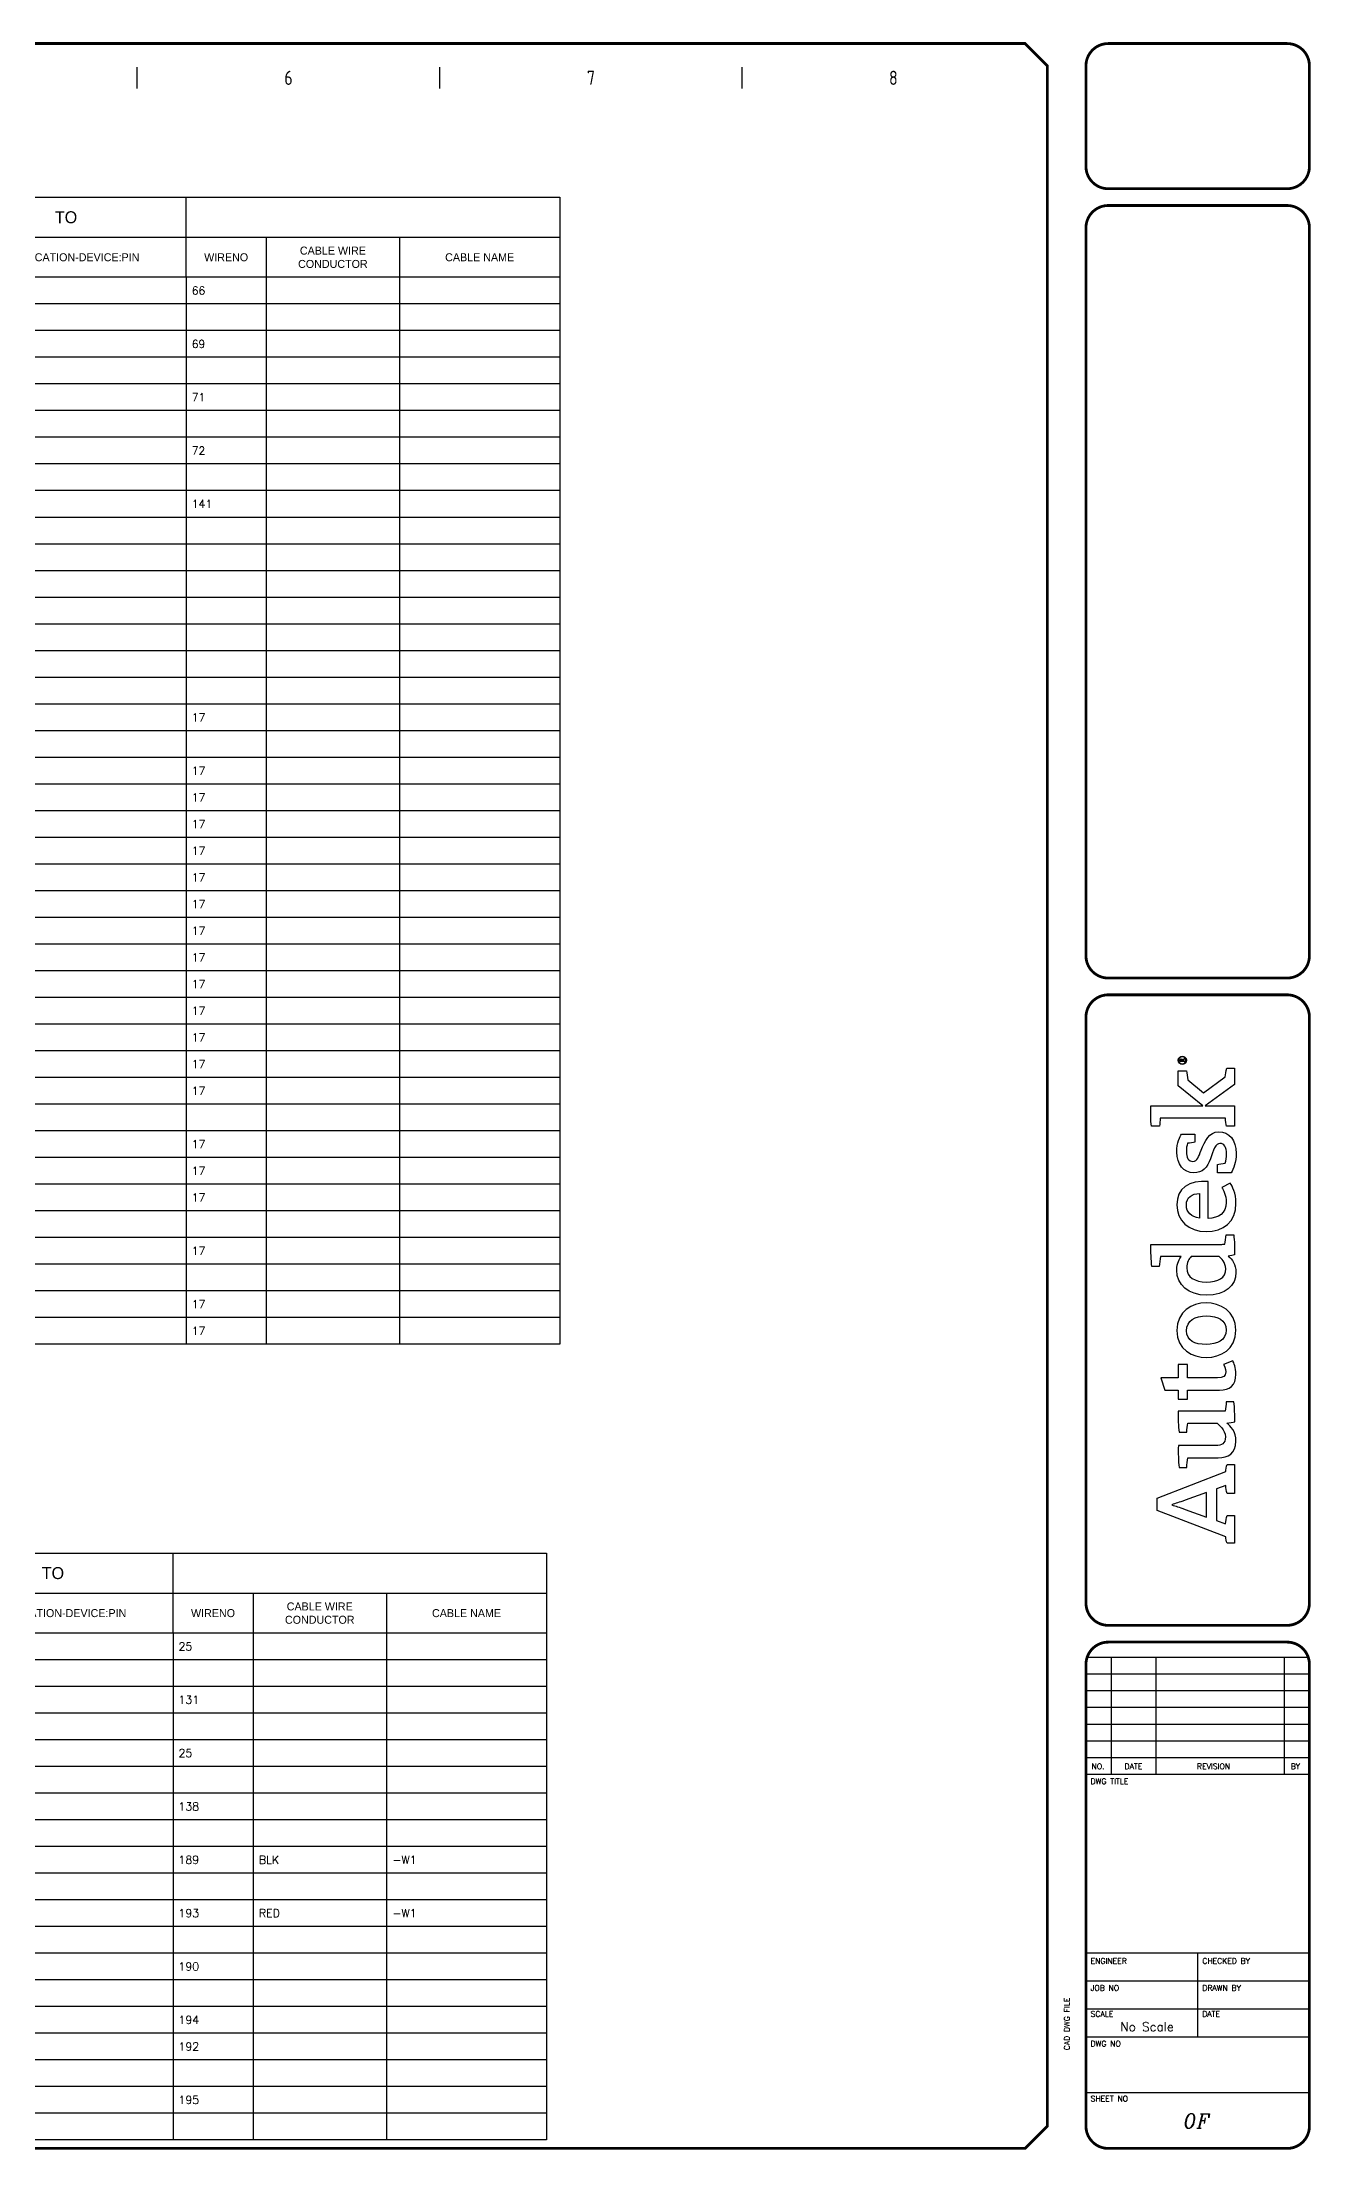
# Model space of a CAD drawing. Header units: inches. Extents: x 0 to 840, y 0 to 593.
# Drawn here: x 483 to 840, y 0 to 593 of the extents above; entities that cross this region are included whole.
import ezdxf
from ezdxf.enums import TextEntityAlignment as Align

# ---------------------------------------------------------------- set-up
doc = ezdxf.new("R2010")
doc.units = ezdxf.units.IN
doc.header["$MEASUREMENT"] = 0
for name, color, linetype in [('LAYER_1', 160, 'Continuous'), ('MISC', 7, 'Continuous'), ('PMISC', 7, 'Continuous'), ('PWIRE', 84, 'Continuous'), ('SYMS', 7, 'Continuous'), ('TITLE', 7, 'Continuous')]:
    doc.layers.add(name, color=color, linetype=linetype)
doc.styles.add('ITALIC', font='ITALIC')
doc.styles.add('SIMPLEX', font='simplex')
doc.styles.add('WD', font='txt.shx')
doc.styles.add('WD_IEC', font='isocp2.shx', dxfattribs={"width": 0.9, "height": 4})

# ---------------------------------------------------------------- blocks, each defined once
blk = doc.blocks.new('AI9-BLK2')
at = {"layer": 'LAYER_1', "color": 7}
blk.add_circle((0, 0), 2.03, dxfattribs=at)
blk.add_open_spline([(1.7, 0), (1.7, -1), (1, -1.8), (0, -1.8), (-1, -1.8), (-1.7, -1), (-1.7, 0), (-1.7, 1), (-1, 1.8), (0, 1.8), (1, 1.8), (1.7, 1), (1.7, 0)], degree=3, knots=[0, 0, 0, 0, 1, 1, 1, 2, 2, 2, 3, 3, 3, 4, 4, 4, 4], dxfattribs=at)
blk = doc.blocks.new('AI9-BLK1')
at = {"layer": 'LAYER_1', "color": 7}
for points, knots in [([(0.7, -1.1), (0.7, -1.1), (0.2, -0.4), (0.2, -0.4), (0.1, -0.2), (0, -0.2), (-0.1, -0.1), (0.3, 0), (0.5, 0.2), (0.5, 0.5), (0.5, 0.8), (0.3, 1.1), (-0.2, 1.1), (-0.2, 1.1), (-0.8, 1.1), (-0.8, 1.1), (-0.8, 1.1), (-0.8, -1.1), (-0.8, -1.1), (-0.8, -1.1), (-0.5, -1.1), (-0.5, -1.1), (-0.5, -1.1), (-0.5, -0.1), (-0.5, -0.1), (-0.4, -0.1), (-0.3, -0.2), (-0.2, -0.3), (-0.2, -0.3), (0.3, -1.1), (0.3, -1.1), (0.3, -1.1), (0.7, -1.1), (0.7, -1.1)], [0, 0, 0, 0, 1, 1, 1, 2, 2, 2, 3, 3, 3, 4, 4, 4, 5, 5, 5, 6, 6, 6, 7, 7, 7, 8, 8, 8, 9, 9, 9, 10, 10, 10, 11, 11, 11, 11]), ([(0.2, 0.5), (0.2, 0.2), (-0.1, 0.1), (-0.3, 0.1), (-0.3, 0.1), (-0.5, 0.1), (-0.5, 0.1), (-0.5, 0.1), (-0.5, 0.8), (-0.5, 0.8), (-0.5, 0.8), (-0.2, 0.8), (-0.2, 0.8), (0.1, 0.8), (0.2, 0.7), (0.2, 0.5)], [0, 0, 0, 0, 1, 1, 1, 2, 2, 2, 3, 3, 3, 4, 4, 4, 5, 5, 5, 5])]:
    blk.add_open_spline(points, degree=3, knots=knots, dxfattribs=at)
blk = doc.blocks.new('LOGO')
for points, knots in [([(35.2, 4.3), (35.2, 4.3), (22.1, 38.1), (22.1, 38.1), (22.1, 38.1), (16.1, 38.1), (16.1, 38.1), (16.1, 38.1), (3.2, 4.3), (3.2, 4.3), (2.2, 4.2), (0.9, 4), (0, 3.7), (0, 3.7), (0, 0), (0, 0), (0, 0), (13.7, 0), (13.7, 0), (13.7, 0), (13.7, 3.7), (13.7, 3.7), (12.4, 4), (10.9, 4.3), (9.5, 4.4), (9.5, 4.4), (11.1, 8.8), (11.1, 8.8), (11.1, 8.8), (26.8, 8.8), (26.8, 8.8), (26.8, 8.8), (28.4, 4.3), (28.4, 4.3), (27, 4.2), (25.8, 4), (24.5, 3.7), (24.5, 3.7), (24.5, 0), (24.5, 0), (24.5, 0), (38.7, 0), (38.7, 0), (38.7, 0), (38.7, 3.7), (38.7, 3.7), (37.9, 3.9), (36, 4.3), (35.2, 4.3)], [0, 0, 0, 0, 1, 1, 1, 2, 2, 2, 3, 3, 3, 4, 4, 4, 5, 5, 5, 6, 6, 6, 7, 7, 7, 8, 8, 8, 9, 9, 9, 10, 10, 10, 11, 11, 11, 12, 12, 12, 13, 13, 13, 14, 14, 14, 15, 15, 15, 16, 16, 16, 16]), ([(70.8, 23.1), (70.8, 23.1), (70.8, 27.7), (70.8, 27.7), (70.8, 27.7), (75.3, 27.7), (75.3, 27.7), (75.3, 27.7), (75.3, 34.3), (75.3, 34.3), (75.3, 34.3), (81.3, 36.2), (81.3, 36.2), (81.3, 36.2), (81.3, 27.7), (81.3, 27.7), (81.3, 27.7), (88, 27.7), (88, 27.7), (88, 27.7), (88, 23.1), (88, 23.1), (88, 23.1), (81.3, 23.1), (81.3, 23.1), (81.3, 23.1), (81.3, 8.4), (81.3, 8.4), (81.3, 5.6), (82.1, 4.3), (84.3, 4.3), (86, 4.3), (87.5, 5.1), (88, 5.5), (88, 5.5), (89.7, 0.9), (89.7, 0.9), (88.7, 0.3), (86.5, -0.7), (83.2, -0.7), (77.6, -0.7), (75.3, 2.4), (75.3, 7.4), (75.3, 7.4), (75.3, 23.1), (75.3, 23.1), (75.3, 23.1), (70.8, 23.1), (70.8, 23.1)], [0, 0, 0, 0, 1, 1, 1, 2, 2, 2, 3, 3, 3, 4, 4, 4, 5, 5, 5, 6, 6, 6, 7, 7, 7, 8, 8, 8, 9, 9, 9, 10, 10, 10, 11, 11, 11, 12, 12, 12, 13, 13, 13, 14, 14, 14, 15, 15, 15, 16, 16, 16, 16]), ([(147.1, 4.7), (147.1, 5.4), (147, 6.1), (147, 6.9), (147, 6.9), (147, 41.1), (147, 41.1), (143.4, 41.2), (139.3, 41), (136.1, 40.7), (136.1, 40.7), (136.1, 37), (136.1, 37), (137.7, 36.8), (139.6, 36.6), (141, 36.4), (141, 36.4), (141, 36.4), (141, 36.4), (141, 36.4), (141, 26.2), (141, 26.2), (140, 27.1), (138, 28.4), (134.3, 28.4), (127.3, 28.4), (122, 22.6), (122, 13.8), (122, 4.5), (126.6, -0.7), (133.4, -0.7), (137.1, -0.7), (139.6, 1.1), (141.3, 3.1), (141.3, 2.1), (141.6, 0.6), (141.8, 0), (145.2, -0.2), (148.7, 0.1), (151.7, 0.4), (151.7, 0.4), (151.7, 4.1), (151.7, 4.1), (150.2, 4.2), (148.4, 4.5), (147.1, 4.7)], [0, 0, 0, 0, 1, 1, 1, 2, 2, 2, 3, 3, 3, 4, 4, 4, 5, 5, 5, 6, 6, 6, 7, 7, 7, 8, 8, 8, 9, 9, 9, 10, 10, 10, 11, 11, 11, 12, 12, 12, 13, 13, 13, 14, 14, 14, 15, 15, 15, 15]), ([(229.4, 4.6), (229.4, 4.6), (221.5, 15.2), (221.5, 15.2), (221.5, 15.2), (228, 23), (228, 23), (229.4, 23.1), (231.3, 23.3), (232.4, 23.6), (232.4, 23.6), (232.4, 27.7), (232.4, 27.7), (232.4, 27.7), (225, 27.7), (225, 27.7), (225, 27.7), (215.2, 15.6), (215.2, 15.6), (215.2, 15.6), (215.2, 41.2), (215.2, 41.2), (211.8, 41.3), (208.2, 41.2), (205.1, 40.9), (205.1, 40.9), (205.1, 36.9), (205.1, 36.9), (206.5, 36.8), (208, 36.6), (209.1, 36.5), (209.1, 36.5), (209.1, 4.5), (209.1, 4.5), (207.8, 4.4), (206.3, 4.2), (205.1, 4), (205.1, 4), (205.1, 0), (205.1, 0), (205.1, 0), (215.2, 0), (215.2, 0), (215.2, 0), (215.2, 14.5), (215.2, 14.5), (215.2, 14.5), (225.6, 0), (225.6, 0), (225.6, 0), (233.7, 0), (233.7, 0), (233.7, 0), (233.7, 3.8), (233.7, 3.8), (232.2, 4.2), (230.6, 4.4), (229.4, 4.6)], [0, 0, 0, 0, 1, 1, 1, 2, 2, 2, 3, 3, 3, 4, 4, 4, 5, 5, 5, 6, 6, 6, 7, 7, 7, 8, 8, 8, 9, 9, 9, 10, 10, 10, 11, 11, 11, 12, 12, 12, 13, 13, 13, 14, 14, 14, 15, 15, 15, 16, 16, 16, 17, 17, 17, 18, 18, 18, 19, 19, 19, 19]), ([(12.8, 13.8), (12.8, 13.8), (16.6, 24.3), (16.6, 24.3), (17.8, 27.5), (18.2, 28.8), (18.8, 30.9), (18.8, 30.9), (18.9, 30.9), (18.9, 30.9), (19.6, 28.9), (20, 27.5), (21.1, 24.3), (21.1, 24.3), (24.9, 13.8), (24.9, 13.8), (24.9, 13.8), (12.8, 13.8), (12.8, 13.8)], [0, 0, 0, 0, 1, 1, 1, 2, 2, 2, 3, 3, 3, 4, 4, 4, 5, 5, 5, 6, 6, 6, 6]), ([(59.7, -0.1), (59.5, 0.6), (59.2, 2.6), (59.1, 3.8), (57.8, 2), (54.9, -0.7), (50.2, -0.7), (44.2, -0.7), (42, 3.1), (42, 8.1), (42, 8.1), (42, 22.9), (42, 22.9), (40.6, 23.2), (38.8, 23.4), (37.3, 23.5), (37.3, 23.5), (37.3, 27.3), (37.3, 27.3), (40.3, 27.6), (44.4, 27.8), (48, 27.6), (48, 27.6), (48, 9.3), (48, 9.3), (48, 6.2), (49.1, 4.5), (52.3, 4.5), (55.8, 4.5), (58.4, 7.9), (59, 8.6), (59, 8.6), (59, 23), (59, 23), (57.8, 23.2), (56, 23.4), (54.6, 23.5), (54.6, 23.5), (54.6, 27.3), (54.6, 27.3), (57.6, 27.7), (61.5, 27.8), (65, 27.7), (65, 27.7), (65, 4.6), (65, 4.6), (66.3, 4.4), (68.1, 4.2), (69.6, 4.1), (69.6, 4.1), (69.6, 0.3), (69.6, 0.3), (66.7, 0), (63, -0.2), (59.7, -0.1)], [0, 0, 0, 0, 1, 1, 1, 2, 2, 2, 3, 3, 3, 4, 4, 4, 5, 5, 5, 6, 6, 6, 7, 7, 7, 8, 8, 8, 9, 9, 9, 10, 10, 10, 11, 11, 11, 12, 12, 12, 13, 13, 13, 14, 14, 14, 15, 15, 15, 16, 16, 16, 17, 17, 17, 18, 18, 18, 18]), ([(104.8, -0.7), (95.2, -0.7), (91.4, 7), (91.4, 13.8), (91.4, 20.6), (95.1, 28.4), (104.6, 28.4), (114.1, 28.4), (118.3, 20.8), (118.3, 14), (118.3, 7.2), (114.2, -0.7), (104.8, -0.7)], [0, 0, 0, 0, 1, 1, 1, 2, 2, 2, 3, 3, 3, 4, 4, 4, 4]), ([(104.5, 23.6), (99.6, 23.6), (97.8, 19.5), (97.8, 14), (97.8, 8.5), (99.9, 4.1), (104.8, 4.1), (109.8, 4.1), (111.8, 8.2), (111.8, 13.8), (111.8, 19.3), (109.5, 23.6), (104.5, 23.6)], [0, 0, 0, 0, 1, 1, 1, 2, 2, 2, 3, 3, 3, 4, 4, 4, 4]), ([(141, 7.6), (140.3, 6.7), (138.2, 4.3), (135, 4.3), (130.5, 4.3), (128.5, 8.1), (128.5, 13.8), (128.5, 19.6), (130.9, 23.5), (135.4, 23.5), (138.3, 23.5), (139.9, 22.3), (141, 21.3), (141, 21.3), (141, 7.6), (141, 7.6)], [0, 0, 0, 0, 1, 1, 1, 2, 2, 2, 3, 3, 3, 4, 4, 4, 5, 5, 5, 5]), ([(167.6, 4.1), (171.4, 4.1), (173.8, 5.5), (175, 6.2), (175, 6.2), (177.1, 2.1), (177.1, 2.1), (175.5, 1.1), (172.6, -0.7), (167.2, -0.7), (158.2, -0.7), (153.3, 5.5), (153.3, 14), (153.3, 22.5), (158.9, 28.4), (166.4, 28.4), (174.6, 28.4), (178.7, 22.5), (177.9, 12.9), (177.9, 12.9), (159.8, 12.9), (159.8, 12.9), (160, 7.9), (162.3, 4.1), (167.6, 4.1)], [0, 0, 0, 0, 1, 1, 1, 2, 2, 2, 3, 3, 3, 4, 4, 4, 5, 5, 5, 6, 6, 6, 7, 7, 7, 8, 8, 8, 8]), ([(172, 17.3), (171.9, 20.8), (170.4, 23.7), (166.3, 23.7), (162.6, 23.7), (160.6, 21.2), (159.9, 17.3), (159.9, 17.3), (172, 17.3), (172, 17.3)], [0, 0, 0, 0, 1, 1, 1, 2, 2, 2, 3, 3, 3, 3]), ([(193.3, 16.4), (190.2, 17.6), (187.8, 18.3), (187.8, 20.5), (187.8, 22.6), (189.9, 23.7), (192.6, 23.7), (194.1, 23.7), (195.6, 23.5), (196.8, 23.1), (196.9, 21.9), (197.1, 20.1), (197.3, 19.6), (197.3, 19.6), (201.3, 19.6), (201.3, 19.6), (201.3, 19.6), (201.3, 26.1), (201.3, 26.1), (200.2, 26.8), (197.1, 28.4), (192.4, 28.4), (186.5, 28.4), (182.2, 25), (182.2, 20.1), (182.2, 15.7), (184.9, 13.4), (189.1, 11.9), (193.4, 10.4), (196.7, 9.3), (196.7, 7.2), (196.7, 5.1), (195, 3.9), (191.4, 3.9), (189.9, 3.9), (188.1, 4.1), (187, 4.6), (186.9, 5.9), (186.6, 7.8), (186.3, 8.4), (186.3, 8.4), (182.3, 8.4), (182.3, 8.4), (182.3, 8.4), (182.3, 1.6), (182.3, 1.6), (182.3, 1.6), (182.3, 1.6), (182.3, 1.6), (184.1, 0.5), (187.5, -0.8), (191.8, -0.8), (198.3, -0.8), (202.4, 2.6), (202.4, 7.8), (202.4, 12.5), (197.8, 14.6), (193.3, 16.4)], [0, 0, 0, 0, 1, 1, 1, 2, 2, 2, 3, 3, 3, 4, 4, 4, 5, 5, 5, 6, 6, 6, 7, 7, 7, 8, 8, 8, 9, 9, 9, 10, 10, 10, 11, 11, 11, 12, 12, 12, 13, 13, 13, 14, 14, 14, 15, 15, 15, 16, 16, 16, 17, 17, 17, 18, 18, 18, 19, 19, 19, 19])]:
    blk.add_open_spline(points, degree=3, knots=knots)
for name, p in [('AI9-BLK2', (237.6, 25.7)), ('AI9-BLK1', (237.8, 25.7))]:
    blk.add_blockref(name, p)
blk = doc.blocks.new('acade_title')
at = {"layer": 'SYMS'}
for p, q in [((510, 580), (510, 586)), ((595, 580), (595, 586)), ((680, 580), (680, 586))]:
    blk.add_line(p, q, dxfattribs=at)
at = {"layer": 'TITLE'}
for p, q in [((765.79, 586.36), (765.79, 551.29)), ((776.63, 138.97), (839.44, 138.97)), ((783.7, 138.97), (783.7, 106)), ((796.26, 138.97), (796.26, 106)), ((832.38, 138.97), (832.38, 106)), ((776.63, 134.26), (839.44, 134.26)), ((776.63, 129.55), (839.44, 129.55)), ((776.63, 124.84), (839.44, 124.84)), ((776.63, 120.13), (839.44, 120.13)), ((776.63, 115.42), (839.44, 115.42)), ((776.63, 110.71), (839.44, 110.71)), ((776.63, 106), (839.44, 106)), ((765.79, 7.07), (765.79, 55.62)), ((776.63, 55.75), (839.44, 55.75)), ((808.04, 32.19), (808.04, 55.75)), ((776.63, 47.89), (839.44, 47.89)), ((776.63, 40.04), (839.44, 40.04)), ((776.63, 32.19), (839.44, 32.19)), ((776.63, 16.49), (839.44, 16.49))]:
    blk.add_line(p, q, dxfattribs=at)
at = {"layer": 'TITLE', "const_width": 0.784}
blk.add_lwpolyline([(765.79, 7.07), (765.79, 586.36), (759.5, 592.64), (7.07, 592.64), (0.79, 586.36), (0.79, 7.07), (7.07, 0.79), (759.5, 0.79)], close=True, dxfattribs=at)
for points in [[(782.91, 592.64, 0.414214), (776.63, 586.36, 0.414214)], [(839.44, 586.36, 0.414214), (833.16, 592.64, 0.414214)], [(776.63, 558.09, 0.414214), (782.91, 551.81, 0.414214)], [(833.16, 551.81, 0.414214), (839.44, 558.09, 0.414214)], [(782.91, 547.1, 0.414214), (776.63, 540.82, 0.414214)], [(839.44, 540.82, 0.414214), (833.16, 547.1, 0.414214)], [(776.63, 336.15, 0.414214), (782.91, 329.87, 0.414214)], [(833.16, 329.87, 0.414214), (839.44, 336.15, 0.414214)], [(782.91, 325.16, 0.414214), (776.63, 318.88, 0.414214)], [(839.44, 318.88, 0.414214), (833.16, 325.16, 0.414214)], [(776.63, 154.15, 0.414214), (782.91, 147.87, 0.414214)], [(833.16, 147.87, 0.414214), (839.44, 154.15, 0.414214)], [(782.91, 143.16, 0.414214), (776.63, 136.88, 0.414214)], [(839.44, 136.88, 0.414214), (833.16, 143.16, 0.414214)], [(776.63, 7.07, 0.414214), (782.91, 0.79, 0.414214)], [(833.16, 0.79, 0.414214), (839.44, 7.07, 0.414214)]]:
    blk.add_lwpolyline(points, format="xyb", dxfattribs=at)
for points in [[(833.16, 592.64), (782.91, 592.64)], [(776.63, 586.36), (776.63, 558.09)], [(839.44, 586.36), (839.44, 558.09)], [(833.16, 551.81), (782.91, 551.81)], [(833.16, 547.1), (782.91, 547.1)], [(776.63, 540.82), (776.63, 336.15)], [(839.44, 540.82), (839.44, 336.15)], [(782.91, 329.87), (833.16, 329.87)], [(782.91, 325.16), (833.16, 325.16)], [(782.91, 147.87), (833.16, 147.87)], [(782.91, 143.16), (833.16, 143.16)], [(776.63, 136.88), (776.63, 7.07)], [(839.44, 136.88), (839.44, 7.07)], [(782.91, 0.79), (833.16, 0.79)]]:
    blk.add_lwpolyline(points, dxfattribs=at)
at = {"layer": 'TITLE', "color": 7, "const_width": 0.784}
for points in [[(776.63, 318.88), (776.63, 154.15)], [(839.44, 318.88), (839.44, 154.15)]]:
    blk.add_lwpolyline(points, dxfattribs=at)
at = {"xscale": 0.571500000000015, "yscale": 0.571500000000015, "zscale": 0.571500000000015, "rotation": 90}
blk.add_blockref('LOGO', (818.39, 170.97), dxfattribs=at)
at = {"layer": 'SYMS', "style": 'WD_IEC', "width": 0.9}
for s, p in [('6', (552.5, 581)), ('7', (637.5, 581)), ('8', (722.5, 581))]:
    blk.add_text(s, height=4, dxfattribs=at).set_placement(p, align=Align.CENTER)
at = {"layer": 'TITLE', "color": 1}
for s, height, style, p in [('NO.', 1.57, 'SIMPLEX', (780.03, 108.22)), ('DATE', 1.57, 'SIMPLEX', (789.98, 108.22)), ('REVISION', 1.57, 'SIMPLEX', (812.49, 108.22)), ('BY', 1.57, 'SIMPLEX', (835.52, 108.22)), ('OF', 4, 'ITALIC', (807.77, 8.51))]:
    blk.add_text(s, height=height, dxfattribs=dict(at, style=style)).set_placement(p, align=Align.MIDDLE)
at = {"layer": 'TITLE', "color": 1, "style": 'SIMPLEX'}
for s, p in [('DWG TITLE', (777.94, 103.25)), ('ENGINEER', (777.94, 52.74)), ('CHECKED BY', (809.35, 52.74)), ('JOB NO', (777.94, 45.15)), ('DRAWN BY', (809.35, 45.15)), ('SCALE', (777.94, 37.82)), ('DATE', (809.35, 37.82)), ('DWG NO', (777.94, 29.44)), ('SHEET NO', (777.94, 14))]:
    blk.add_text(s, height=1.57, dxfattribs=at).set_placement(p)
blk.add_text('CAD DWG FILE', height=1.5703, rotation=90, dxfattribs=at).set_placement((772.05, 28.4))
at = {"layer": 'TITLE', "color": 1, "style": 'ITALIC'}
for tag, height, p in [('TITLE#1', 3, (806.47, 85.58)), ('TITLE#2', 3, (806.47, 80.5)), ('TITLE#3', 3, (806.47, 75.41)), ('TITLE#4', 3, (806.47, 70.33)), ('DWG#', 4, (806.47, 20.76))]:
    blk.add_attdef(tag, text='', height=height, dxfattribs=at).set_placement(p, align=Align.CENTER)
at = {"layer": 'TITLE', "color": 1, "style": 'SIMPLEX'}
blk.add_attdef('CAD#', (772.63, 49.19), '', height=2.5, rotation=90, dxfattribs=at)
at = {"layer": 'TITLE', "color": 1}
for tag, p, height, style in [('ENGINEER', (783.37, 49.19), 2.5, 'ITALIC'), ('CHKDBY', (813.2, 49.2), 2.5, 'ITALIC'), ('JOB#', (789.06, 41.3), 2.5, 'SIMPLEX'), ('DRAWNBY', (814.95, 41.3), 2.5, 'ITALIC'), ('SCALE', (786.29, 33.76), 2.5, 'SIMPLEX'), ('DATE', (812.8, 33.76), 2.5, 'SIMPLEX'), ('SHTS', (815.9, 6.29), 4, 'ITALIC')]:
    blk.add_attdef(tag, p, '', height=height, dxfattribs=dict(at, style=style))
at = {"layer": 'TITLE', "color": 1, "style": 'ITALIC'}
blk.add_attdef('SH#', text='', height=4, dxfattribs=at).set_placement((799.54, 6.29), align=Align.RIGHT)
at = {"layer": 'TITLE', "color": 7, "flags": 9}
blk.add_attdef('WD_TB', (782.91, 0.79), '', height=3.14, dxfattribs=at)
blk = doc.blocks.new('TERMLAY_HEADER')
for p, q in [((-14.75, 0), (14.75, 0)), ((7.75, -1.5), (7.75, 0)), ((14.75, 0), (14.75, -1.5)), ((3.25, -0.75), (7.75, -0.75)), ((7.75, -0.75), (9.25, -0.75)), ((9.25, -0.75), (11.75, -0.75)), ((9.25, -0.75), (9.25, -1.5)), ((11.75, -0.75), (14.75, -0.75)), ((11.75, -0.75), (11.75, -1.5)), ((14.75, -1.5), (-14.75, -1.5))]:
    blk.add_line(p, q)
for s, height, p in [('TO', 0.225, (5.5, -0.375)), ('WIRENO', 0.15, (8.5, -1.125)), ('CONDUCTOR', 0.15, (10.5, -1.25)), ('CABLE WIRE', 0.15, (10.5, -1)), ('CABLE NAME', 0.15, (13.25, -1.125))]:
    blk.add_text(s, height=height).set_placement(p, align=Align.MIDDLE_CENTER)
blk.add_text('=FUNCTION+LOCATION-DEVICE:PIN', height=0.15).set_placement((3.375, -1.125), align=Align.MIDDLE_LEFT)
at = {"color": 4, "style": 'WD'}
blk.add_attdef('TAB_STRIP', text='', height=0.225, dxfattribs=at).set_placement((0.5, -0.375), align=Align.MIDDLE_LEFT)
blk = doc.blocks.new('TERMLAY_ROW.DWG')
for p, q in [((7.75, 0), (7.75, -0.5)), ((9.25, 0), (9.25, -0.5)), ((11.75, 0), (11.75, -0.5)), ((14.75, 0), (14.75, -0.5)), ((14.75, -0.5), (-14.75, -0.5))]:
    blk.add_line(p, q)
at = {"color": 3, "style": 'WD'}
for tag, p in [('CABLENAMEL', (-14.5, -0.25)), ('CABLEWCL', (-11.125, -0.25)), ('WIREL', (-8.625, -0.25)), ('DESTINATIONR', (3.375, -0.25)), ('WIRER', (7.854, -0.25)), ('CABLEWCR', (9.36, -0.25)), ('CABLENAMER', (11.864, -0.25))]:
    blk.add_attdef(tag, text='', height=0.15, dxfattribs=at).set_placement(p, align=Align.MIDDLE_LEFT)
blk.add_attdef('DESTINATIONL', text='', height=0.15, dxfattribs=at).set_placement((-2.875, -0.25), align=Align.MIDDLE_RIGHT)
at = {"color": 4, "style": 'WD'}
for tag, p in [('TERMPINL', (-2, -0.25)), ('JUMPER', (-0.625, -0.25)), ('WIRENO', (0.875, -0.25)), ('TERM', (0.875, -0.25)), ('TERMPINR', (2.5, -0.25))]:
    blk.add_attdef(tag, text='', height=0.15, dxfattribs=at).set_placement(p, align=Align.MIDDLE_CENTER)
at = {"color": 4, "style": 'WD', "flags": 1}
for tag, p in [('WDBLKNAM', (0.006, -0.392)), ('FP', (0.645, -0.437)), ('FPT', (0.796, -0.431))]:
    blk.add_attdef(tag, text='', height=0.0625, dxfattribs=at).set_placement(p, align=Align.MIDDLE_LEFT)
for tag, p in [('P_TAGSTRIP', (1.692, -0.328)), ('LOC', (1.675, -0.207)), ('INST', (1.708, -0.094))]:
    blk.add_attdef(tag, text='', height=0.0625, dxfattribs=at).set_placement(p, align=Align.MIDDLE_RIGHT)

msp = doc.modelspace()

# ---------------------------------------------------------------- block references
ref = msp.add_blockref('acade_title', (0, 0))
ref.add_attrib('SCALE', 'No Scale', (786.29, 33.76), dxfattribs={"layer": 'MISC', "color": 1, "height": 2.5, "style": 'SIMPLEX'})
at = {"xscale": 15, "yscale": 15, "zscale": 15}
for name, p in [('TERMLAY_HEADER', (407.47, 549.42)), ('TERMLAY_ROW.DWG', (407.47, 519.42)), ('TERMLAY_ROW.DWG', (407.47, 504.42)), ('TERMLAY_ROW.DWG', (407.47, 489.42)), ('TERMLAY_ROW.DWG', (407.47, 474.42)), ('TERMLAY_ROW.DWG', (407.47, 459.42)), ('TERMLAY_ROW.DWG', (407.47, 451.92)), ('TERMLAY_ROW.DWG', (407.47, 444.42)), ('TERMLAY_ROW.DWG', (407.47, 436.92)), ('TERMLAY_ROW.DWG', (407.47, 429.42)), ('TERMLAY_ROW.DWG', (407.47, 421.92)), ('TERMLAY_ROW.DWG', (407.47, 414.42)), ('TERMLAY_ROW.DWG', (407.47, 399.42)), ('TERMLAY_ROW.DWG', (407.47, 294.42)), ('TERMLAY_ROW.DWG', (407.47, 264.42)), ('TERMLAY_ROW.DWG', (407.47, 249.42)), ('TERMLAY_HEADER', (403.78, 168.19)), ('TERMLAY_ROW.DWG', (403.78, 138.19)), ('TERMLAY_ROW.DWG', (403.78, 123.19)), ('TERMLAY_ROW.DWG', (403.78, 108.19)), ('TERMLAY_ROW.DWG', (403.78, 93.19)), ('TERMLAY_ROW.DWG', (403.78, 78.19)), ('TERMLAY_ROW.DWG', (403.78, 63.19)), ('TERMLAY_ROW.DWG', (403.78, 48.19)), ('TERMLAY_ROW.DWG', (403.78, 25.69)), ('TERMLAY_ROW.DWG', (403.78, 10.69))]:
    msp.add_blockref(name, p, dxfattribs=at)
ref = msp.add_blockref('TERMLAY_ROW.DWG', (407.47, 526.92), dxfattribs=dict(xscale=15, yscale=15, zscale=15))
ref.add_attrib('WIRER', '66', dxfattribs={"layer": 'PWIRE', "color": 3, "height": 2.25, "style": 'WD'}).set_placement((525.27, 523.17), align=Align.MIDDLE_LEFT)
ref = msp.add_blockref('TERMLAY_ROW.DWG', (407.47, 511.92), dxfattribs=dict(xscale=15, yscale=15, zscale=15))
ref.add_attrib('WIRER', '69', dxfattribs={"layer": 'PWIRE', "color": 3, "height": 2.25, "style": 'WD'}).set_placement((525.27, 508.17), align=Align.MIDDLE_LEFT)
ref = msp.add_blockref('TERMLAY_ROW.DWG', (407.47, 496.92), dxfattribs=dict(xscale=15, yscale=15, zscale=15))
ref.add_attrib('WIRER', '71', dxfattribs={"layer": 'PWIRE', "color": 3, "height": 2.25, "style": 'WD'}).set_placement((525.27, 493.17), align=Align.MIDDLE_LEFT)
ref = msp.add_blockref('TERMLAY_ROW.DWG', (407.47, 481.92), dxfattribs=dict(xscale=15, yscale=15, zscale=15))
ref.add_attrib('WIRER', '72', dxfattribs={"layer": 'PWIRE', "color": 3, "height": 2.25, "style": 'WD'}).set_placement((525.27, 478.17), align=Align.MIDDLE_LEFT)
ref = msp.add_blockref('TERMLAY_ROW.DWG', (407.47, 466.92), dxfattribs=dict(xscale=15, yscale=15, zscale=15))
ref.add_attrib('WIRER', '141', dxfattribs={"layer": 'PWIRE', "color": 3, "height": 2.25, "style": 'WD'}).set_placement((525.27, 463.17), align=Align.MIDDLE_LEFT)
ref = msp.add_blockref('TERMLAY_ROW.DWG', (407.47, 406.92), dxfattribs=dict(xscale=15, yscale=15, zscale=15))
ref.add_attrib('WIRER', '17', dxfattribs={"layer": 'PWIRE', "color": 3, "height": 2.25, "style": 'WD'}).set_placement((525.27, 403.17), align=Align.MIDDLE_LEFT)
ref = msp.add_blockref('TERMLAY_ROW.DWG', (407.47, 391.92), dxfattribs=dict(xscale=15, yscale=15, zscale=15))
ref.add_attrib('WIRER', '17', dxfattribs={"layer": 'PWIRE', "color": 3, "height": 2.25, "style": 'WD'}).set_placement((525.27, 388.17), align=Align.MIDDLE_LEFT)
ref = msp.add_blockref('TERMLAY_ROW.DWG', (407.47, 384.42), dxfattribs=dict(xscale=15, yscale=15, zscale=15))
ref.add_attrib('WIRER', '17', dxfattribs={"layer": 'PWIRE', "color": 3, "height": 2.25, "style": 'WD'}).set_placement((525.27, 380.67), align=Align.MIDDLE_LEFT)
ref = msp.add_blockref('TERMLAY_ROW.DWG', (407.47, 376.92), dxfattribs=dict(xscale=15, yscale=15, zscale=15))
ref.add_attrib('WIRER', '17', dxfattribs={"layer": 'PWIRE', "color": 3, "height": 2.25, "style": 'WD'}).set_placement((525.27, 373.17), align=Align.MIDDLE_LEFT)
ref = msp.add_blockref('TERMLAY_ROW.DWG', (407.47, 369.42), dxfattribs=dict(xscale=15, yscale=15, zscale=15))
ref.add_attrib('WIRER', '17', dxfattribs={"layer": 'PWIRE', "color": 3, "height": 2.25, "style": 'WD'}).set_placement((525.27, 365.67), align=Align.MIDDLE_LEFT)
ref = msp.add_blockref('TERMLAY_ROW.DWG', (407.47, 361.92), dxfattribs=dict(xscale=15, yscale=15, zscale=15))
ref.add_attrib('WIRER', '17', dxfattribs={"layer": 'PWIRE', "color": 3, "height": 2.25, "style": 'WD'}).set_placement((525.27, 358.17), align=Align.MIDDLE_LEFT)
ref = msp.add_blockref('TERMLAY_ROW.DWG', (407.47, 354.42), dxfattribs=dict(xscale=15, yscale=15, zscale=15))
ref.add_attrib('WIRER', '17', dxfattribs={"layer": 'PWIRE', "color": 3, "height": 2.25, "style": 'WD'}).set_placement((525.27, 350.67), align=Align.MIDDLE_LEFT)
ref = msp.add_blockref('TERMLAY_ROW.DWG', (407.47, 346.92), dxfattribs=dict(xscale=15, yscale=15, zscale=15))
ref.add_attrib('WIRER', '17', dxfattribs={"layer": 'PWIRE', "color": 3, "height": 2.25, "style": 'WD'}).set_placement((525.27, 343.17), align=Align.MIDDLE_LEFT)
ref = msp.add_blockref('TERMLAY_ROW.DWG', (407.47, 339.42), dxfattribs=dict(xscale=15, yscale=15, zscale=15))
ref.add_attrib('WIRER', '17', dxfattribs={"layer": 'PWIRE', "color": 3, "height": 2.25, "style": 'WD'}).set_placement((525.27, 335.67), align=Align.MIDDLE_LEFT)
ref = msp.add_blockref('TERMLAY_ROW.DWG', (407.47, 331.92), dxfattribs=dict(xscale=15, yscale=15, zscale=15))
ref.add_attrib('WIRER', '17', dxfattribs={"layer": 'PWIRE', "color": 3, "height": 2.25, "style": 'WD'}).set_placement((525.27, 328.17), align=Align.MIDDLE_LEFT)
ref = msp.add_blockref('TERMLAY_ROW.DWG', (407.47, 324.42), dxfattribs=dict(xscale=15, yscale=15, zscale=15))
ref.add_attrib('WIRER', '17', dxfattribs={"layer": 'PWIRE', "color": 3, "height": 2.25, "style": 'WD'}).set_placement((525.27, 320.67), align=Align.MIDDLE_LEFT)
ref = msp.add_blockref('TERMLAY_ROW.DWG', (407.47, 316.92), dxfattribs=dict(xscale=15, yscale=15, zscale=15))
ref.add_attrib('WIRER', '17', dxfattribs={"layer": 'PWIRE', "color": 3, "height": 2.25, "style": 'WD'}).set_placement((525.27, 313.17), align=Align.MIDDLE_LEFT)
ref = msp.add_blockref('TERMLAY_ROW.DWG', (407.47, 309.42), dxfattribs=dict(xscale=15, yscale=15, zscale=15))
ref.add_attrib('WIRER', '17', dxfattribs={"layer": 'PWIRE', "color": 3, "height": 2.25, "style": 'WD'}).set_placement((525.27, 305.67), align=Align.MIDDLE_LEFT)
ref = msp.add_blockref('TERMLAY_ROW.DWG', (407.47, 301.92), dxfattribs=dict(xscale=15, yscale=15, zscale=15))
ref.add_attrib('WIRER', '17', dxfattribs={"layer": 'PWIRE', "color": 3, "height": 2.25, "style": 'WD'}).set_placement((525.27, 298.17), align=Align.MIDDLE_LEFT)
ref = msp.add_blockref('TERMLAY_ROW.DWG', (407.47, 286.92), dxfattribs=dict(xscale=15, yscale=15, zscale=15))
ref.add_attrib('WIRER', '17', dxfattribs={"layer": 'PWIRE', "color": 3, "height": 2.25, "style": 'WD'}).set_placement((525.27, 283.17), align=Align.MIDDLE_LEFT)
ref = msp.add_blockref('TERMLAY_ROW.DWG', (407.47, 279.42), dxfattribs=dict(xscale=15, yscale=15, zscale=15))
ref.add_attrib('WIRER', '17', dxfattribs={"layer": 'PWIRE', "color": 3, "height": 2.25, "style": 'WD'}).set_placement((525.27, 275.67), align=Align.MIDDLE_LEFT)
ref = msp.add_blockref('TERMLAY_ROW.DWG', (407.47, 271.92), dxfattribs=dict(xscale=15, yscale=15, zscale=15))
ref.add_attrib('WIRER', '17', dxfattribs={"layer": 'PWIRE', "color": 3, "height": 2.25, "style": 'WD'}).set_placement((525.27, 268.17), align=Align.MIDDLE_LEFT)
ref = msp.add_blockref('TERMLAY_ROW.DWG', (407.47, 256.92), dxfattribs=dict(xscale=15, yscale=15, zscale=15))
ref.add_attrib('WIRER', '17', dxfattribs={"layer": 'PWIRE', "color": 3, "height": 2.25, "style": 'WD'}).set_placement((525.27, 253.17), align=Align.MIDDLE_LEFT)
ref = msp.add_blockref('TERMLAY_ROW.DWG', (407.47, 241.92), dxfattribs=dict(xscale=15, yscale=15, zscale=15))
ref.add_attrib('WIRER', '17', dxfattribs={"layer": 'PWIRE', "color": 3, "height": 2.25, "style": 'WD'}).set_placement((525.27, 238.17), align=Align.MIDDLE_LEFT)
ref = msp.add_blockref('TERMLAY_ROW.DWG', (407.47, 234.42), dxfattribs=dict(xscale=15, yscale=15, zscale=15))
ref.add_attrib('WIRER', '17', dxfattribs={"layer": 'PWIRE', "color": 3, "height": 2.25, "style": 'WD'}).set_placement((525.27, 230.67), align=Align.MIDDLE_LEFT)
ref = msp.add_blockref('TERMLAY_ROW.DWG', (403.78, 145.69), dxfattribs=dict(xscale=15, yscale=15, zscale=15))
ref.add_attrib('WIRER', '25', dxfattribs={"layer": 'PWIRE', "color": 3, "height": 2.25, "style": 'WD'}).set_placement((521.59, 141.94), align=Align.MIDDLE_LEFT)
ref = msp.add_blockref('TERMLAY_ROW.DWG', (403.78, 130.69), dxfattribs=dict(xscale=15, yscale=15, zscale=15))
ref.add_attrib('WIRER', '131', dxfattribs={"layer": 'PWIRE', "color": 3, "height": 2.25, "style": 'WD'}).set_placement((521.59, 126.94), align=Align.MIDDLE_LEFT)
ref = msp.add_blockref('TERMLAY_ROW.DWG', (403.78, 115.69), dxfattribs=dict(xscale=15, yscale=15, zscale=15))
ref.add_attrib('WIRER', '25', dxfattribs={"layer": 'PWIRE', "color": 3, "height": 2.25, "style": 'WD'}).set_placement((521.59, 111.94), align=Align.MIDDLE_LEFT)
ref = msp.add_blockref('TERMLAY_ROW.DWG', (403.78, 100.69), dxfattribs=dict(xscale=15, yscale=15, zscale=15))
ref.add_attrib('WIRER', '138', dxfattribs={"layer": 'PWIRE', "color": 3, "height": 2.25, "style": 'WD'}).set_placement((521.59, 96.94), align=Align.MIDDLE_LEFT)
ref = msp.add_blockref('TERMLAY_ROW.DWG', (403.78, 85.69), dxfattribs=dict(xscale=15, yscale=15, zscale=15))
ref.add_attrib('WIRER', '189', dxfattribs={"layer": 'PWIRE', "color": 3, "height": 2.25, "style": 'WD'}).set_placement((521.59, 81.94), align=Align.MIDDLE_LEFT)
ref.add_attrib('CABLEWCR', 'BLK', dxfattribs={"layer": 'PMISC', "color": 3, "height": 2.25, "style": 'WD'}).set_placement((544.18, 81.94), align=Align.MIDDLE_LEFT)
ref.add_attrib('CABLENAMER', '-W1', dxfattribs={"layer": 'PMISC', "color": 3, "height": 2.25, "style": 'WD'}).set_placement((581.74, 81.94), align=Align.MIDDLE_LEFT)
ref = msp.add_blockref('TERMLAY_ROW.DWG', (403.78, 70.69), dxfattribs=dict(xscale=15, yscale=15, zscale=15))
ref.add_attrib('WIRER', '193', dxfattribs={"layer": 'PWIRE', "color": 3, "height": 2.25, "style": 'WD'}).set_placement((521.59, 66.94), align=Align.MIDDLE_LEFT)
ref.add_attrib('CABLEWCR', 'RED', dxfattribs={"layer": 'PMISC', "color": 3, "height": 2.25, "style": 'WD'}).set_placement((544.18, 66.94), align=Align.MIDDLE_LEFT)
ref.add_attrib('CABLENAMER', '-W1', dxfattribs={"layer": 'PMISC', "color": 3, "height": 2.25, "style": 'WD'}).set_placement((581.74, 66.94), align=Align.MIDDLE_LEFT)
ref = msp.add_blockref('TERMLAY_ROW.DWG', (403.78, 55.69), dxfattribs=dict(xscale=15, yscale=15, zscale=15))
ref.add_attrib('WIRER', '190', dxfattribs={"layer": 'PWIRE', "color": 3, "height": 2.25, "style": 'WD'}).set_placement((521.59, 51.94), align=Align.MIDDLE_LEFT)
ref = msp.add_blockref('TERMLAY_ROW.DWG', (403.78, 40.69), dxfattribs=dict(xscale=15, yscale=15, zscale=15))
ref.add_attrib('WIRER', '194', dxfattribs={"layer": 'PWIRE', "color": 3, "height": 2.25, "style": 'WD'}).set_placement((521.59, 36.94), align=Align.MIDDLE_LEFT)
ref = msp.add_blockref('TERMLAY_ROW.DWG', (403.78, 33.19), dxfattribs=dict(xscale=15, yscale=15, zscale=15))
ref.add_attrib('WIRER', '192', dxfattribs={"layer": 'PWIRE', "color": 3, "height": 2.25, "style": 'WD'}).set_placement((521.59, 29.44), align=Align.MIDDLE_LEFT)
ref = msp.add_blockref('TERMLAY_ROW.DWG', (403.78, 18.19), dxfattribs=dict(xscale=15, yscale=15, zscale=15))
ref.add_attrib('WIRER', '195', dxfattribs={"layer": 'PWIRE', "color": 3, "height": 2.25, "style": 'WD'}).set_placement((521.59, 14.44), align=Align.MIDDLE_LEFT)

doc.saveas('drawing.dxf')
